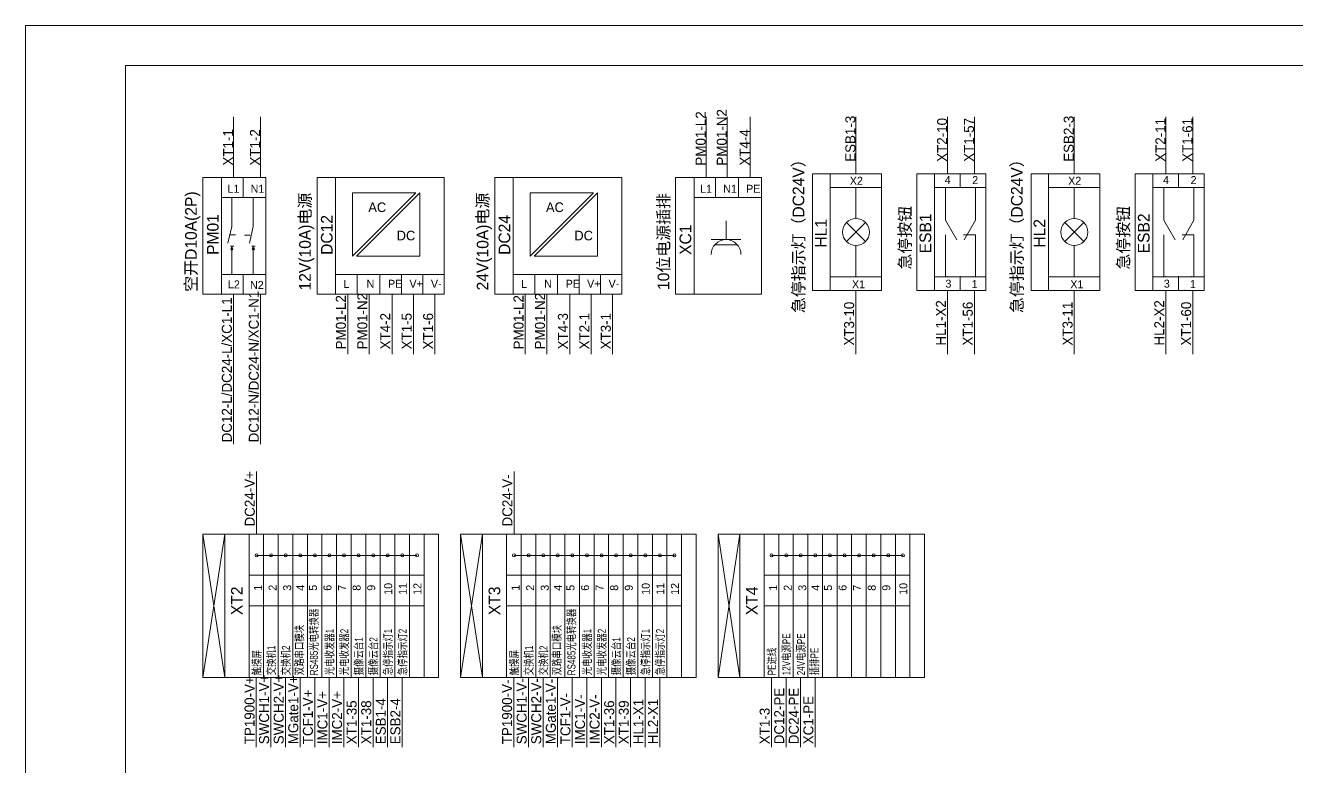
# Model space of a CAD drawing. Header units: millimetres. Extents: x 50707 to 103787, y 61252 to 127312.
# Drawn here: x 50707 to 52827, y 62815 to 64052 of the extents above; entities that cross this region are included whole.
import ezdxf
from ezdxf.enums import TextEntityAlignment as Align

# ---------------------------------------------------------------- set-up
doc = ezdxf.new("R2010")
doc.units = ezdxf.units.MM
doc.header["$LTSCALE"] = 10
doc.header["$PDSIZE"] = -5
doc.layers.get('0').update_dxf_attribs({"lineweight": 18})
for name, color, linetype, lineweight in [('1轮廓实线层', 7, 'Continuous', 18), ('2细线层', 4, 'Continuous', 18), ('图框层', 7, 'Continuous', 18)]:
    doc.layers.add(name, color=color, linetype=linetype, lineweight=lineweight)
doc.styles.add('样式 1', font='SIMYOU.TTF', dxfattribs={"width": 0.75})

msp = doc.modelspace()

# ---------------------------------------------------------------- linework, layer by layer
for p, q in [((51003.2, 63604), (51003.2, 63798.4)), ((51003.2, 63798.4), (51108.1, 63798.4)), ((51034.2, 63604), (51034.2, 63798.4)), ((51069.9, 63798.4), (51069.9, 63765.2)), ((51069.9, 63765.2), (51069.9, 63798.4)), ((51108.1, 63798.4), (51108.1, 63604)), ((51193.2, 63604), (51193.2, 63798.4)), ((51193.2, 63798.4), (51405.3, 63798.4)), ((51224.2, 63604), (51224.2, 63798.4)), ((51405.3, 63604), (51405.3, 63798.4)), ((51489.2, 63604), (51489.2, 63798.4)), ((51489.2, 63798.4), (51701.3, 63798.4)), ((51520.2, 63604), (51520.2, 63798.4)), ((51701.3, 63604), (51701.3, 63798.4)), ((51790.6, 63604), (51790.6, 63798.4)), ((51790.6, 63798.4), (51933.7, 63798.4)), ((51821.6, 63604), (51821.6, 63798.4)), ((51857.3, 63798.4), (51857.3, 63765.2)), ((51857.3, 63765.2), (51857.3, 63798.4)), ((51895.5, 63798.4), (51895.5, 63765.2)), ((51933.7, 63798.4), (51933.7, 63604)), ((51034.2, 63765.2), (51108.1, 63765.2)), ((51051.4, 63765.2), (51051.4, 63716.8)), ((51087.1, 63765.2), (51087.1, 63716.8)), ((51821.6, 63765.2), (51933.7, 63765.2)), ((51051.4, 63716.8), (51044.8, 63689.4)), ((51087.1, 63716.8), (51080.5, 63689.4)), ((51048.1, 63703.1), (51057.2, 63703.1)), ((51072.5, 63702.6), (51081.8, 63702.6)), ((51048.8, 63684.3), (51054.4, 63684.3)), ((51053.1, 63677.9), (51049.7, 63681.3)), ((51051.4, 63679.6), (51049.7, 63677.9)), ((51051.4, 63637.2), (51051.4, 63684.3)), ((51051.4, 63679.6), (51053.1, 63681.3)), ((51084.5, 63684.3), (51090.1, 63684.3)), ((51088.8, 63677.9), (51085.4, 63681.3)), ((51087.1, 63679.6), (51085.4, 63677.9)), ((51087.1, 63637.2), (51087.1, 63684.3)), ((51087.1, 63679.6), (51088.8, 63681.3)), ((51034.2, 63637.2), (51108.1, 63637.2)), ((51069.9, 63637.2), (51069.9, 63604)), ((51069.9, 63604), (51069.9, 63637.2)), ((51224.2, 63637.2), (51405.3, 63637.2)), ((51259.9, 63637.2), (51259.9, 63604)), ((51259.9, 63604), (51259.9, 63637.2)), ((51298.1, 63637.2), (51298.1, 63604)), ((51333.8, 63604), (51333.8, 63637.2)), ((51369.5, 63604), (51369.5, 63637.2)), ((51520.2, 63637.2), (51701.3, 63637.2)), ((51555.9, 63637.2), (51555.9, 63604)), ((51555.9, 63604), (51555.9, 63637.2)), ((51594.1, 63637.2), (51594.1, 63604)), ((51629.8, 63604), (51629.8, 63637.2)), ((51665.5, 63604), (51665.5, 63637.2)), ((51108.1, 63604), (51003.2, 63604)), ((51405.3, 63604), (51193.2, 63604)), ((51701.3, 63604), (51489.2, 63604)), ((51933.7, 63604), (51790.6, 63604))]:
    msp.add_line(p, q)
at = {"layer": '1轮廓实线层'}
for p, q in [((51054.3, 63798.4), (51054.3, 63899.9)), ((51099.2, 63798.4), (51099.2, 63899.9)), ((51841.7, 63798.4), (51841.7, 63899.9)), ((51876.8, 63798.4), (51876.8, 63899.9)), ((51915, 63798.4), (51915, 63899.9)), ((52091.1, 63804.8), (52091.1, 63899.9)), ((52243.9, 63804.8), (52243.9, 63899.9)), ((52288.8, 63804.8), (52288.8, 63899.9)), ((52454.9, 63804.8), (52454.9, 63899.9)), ((52607.7, 63804.8), (52607.7, 63899.9)), ((52652.6, 63804.8), (52652.6, 63899.9)), ((51003.2, 63604), (51003.2, 63798.4)), ((51193.2, 63604), (51193.2, 63798.4)), ((51489.2, 63604), (51489.2, 63798.4)), ((51790.6, 63604), (51790.6, 63798.4)), ((52133.9, 63804.8), (52019, 63804.8)), ((52019, 63610.4), (52019, 63804.8)), ((52048.3, 63610.4), (52048.3, 63804.8)), ((52133.9, 63610.4), (52133.9, 63804.8)), ((52307.7, 63804.8), (52192.8, 63804.8)), ((52192.8, 63610.4), (52192.8, 63804.8)), ((52222.2, 63610.4), (52222.2, 63804.8)), ((52265, 63781.8), (52265, 63804.8)), ((52307.7, 63804.8), (52307.7, 63610.4)), ((52497.7, 63804.8), (52382.8, 63804.8)), ((52382.8, 63610.4), (52382.8, 63804.8)), ((52412.1, 63610.4), (52412.1, 63804.8)), ((52497.7, 63610.4), (52497.7, 63804.8)), ((52671.5, 63804.8), (52556.6, 63804.8)), ((52556.6, 63610.4), (52556.6, 63804.8)), ((52586, 63610.4), (52586, 63804.8)), ((52628.8, 63781.8), (52628.8, 63804.8)), ((52671.5, 63804.8), (52671.5, 63610.4)), ((52048.3, 63781.8), (52133.9, 63781.8)), ((52091.1, 63730.1), (52091.1, 63781.8)), ((52222.2, 63781.8), (52307.7, 63781.8)), ((52240.4, 63781.8), (52240.4, 63727.2)), ((52274.8, 63781.8), (52307.7, 63781.8)), ((52290.5, 63781.8), (52290.5, 63727.2)), ((52412.1, 63781.8), (52497.7, 63781.8)), ((52454.9, 63730.1), (52454.9, 63781.8)), ((52586, 63781.8), (52671.5, 63781.8)), ((52604.2, 63781.8), (52604.2, 63727.2)), ((52638.6, 63781.8), (52671.5, 63781.8)), ((52654.3, 63781.8), (52654.3, 63727.2)), ((51252.3, 63667.6), (51357.9, 63773.1)), ((51258.8, 63667.6), (51364.3, 63773.1)), ((51548.3, 63667.6), (51653.9, 63773.1)), ((51554.8, 63667.6), (51660.3, 63773.1)), ((51874.7, 63695), (51874.7, 63726.6)), ((52107, 63723.5), (52075.2, 63691.7)), ((52075.2, 63723.5), (52107, 63691.7)), ((52240.4, 63727.2), (52259.2, 63694.7)), ((52290.5, 63727.2), (52271.7, 63694.7)), ((52470.8, 63723.5), (52439, 63691.7)), ((52439, 63723.5), (52470.8, 63691.7)), ((52604.2, 63727.2), (52623, 63694.7)), ((52654.3, 63727.2), (52635.5, 63694.7)), ((51899.6, 63695), (51849.8, 63695)), ((52240.4, 63703), (52240.4, 63633.3)), ((52290.5, 63703), (52270.6, 63703)), ((52290.5, 63703), (52290.5, 63633.3)), ((52604.2, 63703), (52604.2, 63633.3)), ((52654.3, 63703), (52634.4, 63703)), ((52654.3, 63703), (52654.3, 63633.3)), ((51855.8, 63686.3), (51893.6, 63686.3)), ((52091.1, 63633.3), (52091.1, 63685.1)), ((52454.9, 63633.3), (52454.9, 63685.1)), ((52048.3, 63633.3), (52133.9, 63633.3)), ((52307.7, 63633.3), (52222.2, 63633.3)), ((52265, 63610.4), (52265, 63633.3)), ((52412.1, 63633.3), (52497.7, 63633.3)), ((52671.5, 63633.3), (52586, 63633.3)), ((52628.8, 63610.4), (52628.8, 63633.3)), ((52133.9, 63610.4), (52019, 63610.4)), ((52091.1, 63610.4), (52091.1, 63504)), ((52307.7, 63610.4), (52192.8, 63610.4)), ((52243.9, 63610.4), (52243.9, 63504)), ((52288.8, 63610.4), (52288.8, 63504)), ((52497.7, 63610.4), (52382.8, 63610.4)), ((52454.9, 63610.4), (52454.9, 63504)), ((52671.5, 63610.4), (52556.6, 63610.4)), ((52607.7, 63610.4), (52607.7, 63504)), ((52652.6, 63610.4), (52652.6, 63504)), ((51054.3, 63604), (51054.3, 63354)), ((51099.2, 63604), (51099.2, 63354)), ((51244.3, 63604), (51244.3, 63504)), ((51280, 63604), (51280, 63504)), ((51318.2, 63604), (51318.2, 63504)), ((51353.9, 63604), (51353.9, 63504)), ((51389.6, 63604), (51389.6, 63504)), ((51540.2, 63604), (51540.2, 63504)), ((51576, 63604), (51576, 63504)), ((51614.2, 63604), (51614.2, 63504)), ((51649.9, 63604), (51649.9, 63504)), ((51685.6, 63604), (51685.6, 63504)), ((51092.4, 63204.4), (51092.4, 63308.5)), ((51521.5, 63204.4), (51521.5, 63308.5)), ((51003.2, 63204.4), (51039.7, 62965.2)), ((51003.2, 62965.2), (51039.7, 63204.4)), ((51003.2, 63204.4), (51395.8, 63204.4)), ((51039.7, 62965.2), (51039.7, 63204.4)), ((51079.9, 63204.4), (51079.9, 62965.2)), ((51079.9, 63204.4), (51079.9, 62965.2)), ((51104.2, 63204.4), (51104.2, 62965.2)), ((51128.5, 63204.4), (51128.5, 62965.2)), ((51152.8, 63204.4), (51152.8, 62965.2)), ((51177.1, 63204.4), (51177.1, 62965.2)), ((51201.4, 63204.4), (51201.4, 62965.2)), ((51225.7, 63204.4), (51225.7, 62965.2)), ((51250, 63204.4), (51250, 62965.2)), ((51274.3, 63204.4), (51274.3, 62965.2)), ((51298.6, 63204.4), (51298.6, 62965.2)), ((51322.9, 63204.4), (51322.9, 62965.2)), ((51347.2, 63204.4), (51347.2, 62965.2)), ((51371.5, 63204.4), (51371.5, 62965.2)), ((51395.8, 63204.4), (51395.8, 62965.2)), ((51432.3, 63204.4), (51468.7, 62965.2)), ((51432.3, 62965.2), (51468.7, 63204.4)), ((51432.3, 63204.4), (51824.9, 63204.4)), ((51468.7, 62965.2), (51468.7, 63204.4)), ((51509, 63204.4), (51509, 62965.2)), ((51509, 63204.4), (51509, 62965.2)), ((51533.3, 63204.4), (51533.3, 62965.2)), ((51557.6, 63204.4), (51557.6, 62965.2)), ((51581.9, 63204.4), (51581.9, 62965.2)), ((51606.2, 63204.4), (51606.2, 62965.2)), ((51630.5, 63204.4), (51630.5, 62965.2)), ((51654.8, 63204.4), (51654.8, 62965.2)), ((51679.1, 63204.4), (51679.1, 62965.2)), ((51703.4, 63204.4), (51703.4, 62965.2)), ((51727.7, 63204.4), (51727.7, 62965.2)), ((51752, 63204.4), (51752, 62965.2)), ((51776.3, 63204.4), (51776.3, 62965.2)), ((51800.6, 63204.4), (51800.6, 62965.2)), ((51824.9, 63204.4), (51824.9, 62965.2)), ((51861.4, 63204.4), (51897.8, 62965.2)), ((51861.4, 62965.2), (51897.8, 63204.4)), ((51861.4, 63204.4), (52205.4, 63204.4)), ((51897.8, 62965.2), (51897.8, 63204.4)), ((51938.1, 63204.4), (51938.1, 62965.2)), ((51938.1, 63204.4), (51938.1, 62965.2)), ((51962.4, 63204.4), (51962.4, 62965.2)), ((51986.7, 63204.4), (51986.7, 62965.2)), ((52011, 63204.4), (52011, 62965.2)), ((52035.3, 63204.4), (52035.3, 62965.2)), ((52059.6, 63204.4), (52059.6, 62965.2)), ((52083.9, 63204.4), (52083.9, 62965.2)), ((52108.2, 63204.4), (52108.2, 62965.2)), ((52132.5, 63204.4), (52132.5, 62965.2)), ((52156.8, 63204.4), (52156.8, 62965.2)), ((52181.1, 63204.4), (52181.1, 62965.2)), ((52205.4, 63204.4), (52205.4, 62965.2)), ((51092.4, 63168.9), (51359.7, 63168.9)), ((51521.5, 63168.9), (51788.8, 63168.9)), ((51950.6, 63168.9), (52169.3, 63168.9)), ((51039.7, 63159.6), (51039.7, 62965.2)), ((51039.7, 63159.6), (51039.7, 62965.2)), ((51468.7, 63159.6), (51468.7, 62965.2)), ((51468.7, 63159.6), (51468.7, 62965.2)), ((51897.8, 63159.6), (51897.8, 62965.2)), ((51897.8, 63159.6), (51897.8, 62965.2)), ((51371.5, 63135.9), (51079.9, 63135.9)), ((51800.6, 63135.9), (51509, 63135.9)), ((52181.1, 63135.9), (51938.1, 63135.9)), ((51079.9, 63084.8), (51371.5, 63084.8)), ((51509, 63084.8), (51800.6, 63084.8)), ((51938.1, 63084.8), (52181.1, 63084.8)), ((51395.8, 62965.2), (51003.2, 62965.2)), ((51092.1, 62965.2), (51092.1, 62849)), ((51092.1, 62965.2), (51092.1, 62849)), ((51116.4, 62965.2), (51116.4, 62849)), ((51116.4, 62965.2), (51116.4, 62849)), ((51140.7, 62965.2), (51140.7, 62849)), ((51140.7, 62965.2), (51140.7, 62849)), ((51165, 62965.2), (51165, 62849)), ((51165, 62965.2), (51165, 62849)), ((51189.3, 62965.2), (51189.3, 62849)), ((51189.3, 62965.2), (51189.3, 62849)), ((51213.6, 62965.2), (51213.6, 62849)), ((51213.6, 62965.2), (51213.6, 62849)), ((51237.9, 62965.2), (51237.9, 62849)), ((51237.9, 62965.2), (51237.9, 62849)), ((51262.2, 62965.2), (51262.2, 62849)), ((51262.2, 62965.2), (51262.2, 62849)), ((51286.5, 62965.2), (51286.5, 62849)), ((51286.5, 62965.2), (51286.5, 62849)), ((51310.8, 62965.2), (51310.8, 62849)), ((51310.8, 62965.2), (51310.8, 62849)), ((51335.1, 62965.2), (51335.1, 62849)), ((51335.1, 62965.2), (51335.1, 62849)), ((51824.9, 62965.2), (51432.3, 62965.2)), ((51521.2, 62965.2), (51521.2, 62849)), ((51521.2, 62965.2), (51521.2, 62849)), ((51545.5, 62965.2), (51545.5, 62849)), ((51545.5, 62965.2), (51545.5, 62849)), ((51569.8, 62965.2), (51569.8, 62849)), ((51569.8, 62965.2), (51569.8, 62849)), ((51594.1, 62965.2), (51594.1, 62849)), ((51594.1, 62965.2), (51594.1, 62849)), ((51618.4, 62965.2), (51618.4, 62849)), ((51618.4, 62965.2), (51618.4, 62849)), ((51642.7, 62965.2), (51642.7, 62849)), ((51642.7, 62965.2), (51642.7, 62849)), ((51667, 62965.2), (51667, 62849)), ((51667, 62965.2), (51667, 62849)), ((51691.3, 62965.2), (51691.3, 62849)), ((51691.3, 62965.2), (51691.3, 62849)), ((51715.6, 62965.2), (51715.6, 62849)), ((51715.6, 62965.2), (51715.6, 62849)), ((51739.9, 62965.2), (51739.9, 62849)), ((51739.9, 62965.2), (51739.9, 62849)), ((51764.2, 62965.2), (51764.2, 62849)), ((51764.2, 62965.2), (51764.2, 62849)), ((52205.4, 62965.2), (51861.4, 62965.2)), ((51950.3, 62965.2), (51950.3, 62849)), ((51950.3, 62965.2), (51950.3, 62849)), ((51974.6, 62965.2), (51974.6, 62849)), ((51974.6, 62965.2), (51974.6, 62849)), ((51998.9, 62965.2), (51998.9, 62849)), ((51998.9, 62965.2), (51998.9, 62849)), ((52023.2, 62965.2), (52023.2, 62849)), ((52023.2, 62965.2), (52023.2, 62849))]:
    msp.add_line(p, q, dxfattribs=at)
for points in [[(51252.3, 63773.1), (51357.9, 63773.1)], [(51252.3, 63667.6), (51252.3, 63773.1)], [(51364.3, 63773.1), (51364.3, 63667.6), (51258.8, 63667.6)], [(51548.3, 63773.1), (51653.9, 63773.1)], [(51548.3, 63667.6), (51548.3, 63773.1)], [(51660.3, 63773.1), (51660.3, 63667.6), (51554.8, 63667.6)]]:
    msp.add_lwpolyline(points, dxfattribs=at)
for points in [[(51003.2, 62965.2), (51003.2, 63204.4), (51039.7, 63204.4), (51039.7, 62965.2)], [(51432.3, 62965.2), (51432.3, 63204.4), (51468.7, 63204.4), (51468.7, 62965.2)], [(51861.4, 62965.2), (51861.4, 63204.4), (51897.8, 63204.4), (51897.8, 62965.2)]]:
    msp.add_lwpolyline(points, close=True, dxfattribs=at)
for centre, radius in [((52091.1, 63707.6), 22.5), ((52454.9, 63707.6), 22.5), ((51092.4, 63168.9), 2.5), ((51116.7, 63168.9), 2.5), ((51141, 63168.9), 2.5), ((51165.3, 63168.9), 2.5), ((51189.6, 63168.9), 2.5), ((51213.9, 63168.9), 2.5), ((51238.2, 63168.9), 2.5), ((51262.5, 63168.9), 2.5), ((51286.8, 63168.9), 2.5), ((51311.1, 63168.9), 2.5), ((51335.4, 63168.9), 2.5), ((51359.7, 63168.9), 2.5), ((51521.5, 63168.9), 2.5), ((51545.8, 63168.9), 2.5), ((51570.1, 63168.9), 2.5), ((51594.4, 63168.9), 2.5), ((51618.7, 63168.9), 2.5), ((51643, 63168.9), 2.5), ((51667.3, 63168.9), 2.5), ((51691.6, 63168.9), 2.5), ((51715.9, 63168.9), 2.5), ((51740.2, 63168.9), 2.5), ((51764.5, 63168.9), 2.5), ((51788.8, 63168.9), 2.5), ((51950.6, 63168.9), 2.5), ((51974.9, 63168.9), 2.5), ((51999.2, 63168.9), 2.5), ((52023.5, 63168.9), 2.5), ((52047.8, 63168.9), 2.5), ((52072.1, 63168.9), 2.5), ((52096.4, 63168.9), 2.5), ((52120.7, 63168.9), 2.5), ((52145, 63168.9), 2.5), ((52169.3, 63168.9), 2.5)]:
    msp.add_circle(centre, radius, dxfattribs=at)
msp.add_arc((51874.7, 63670.1), 24.9, 0, 180, dxfattribs=at)
for p in [(52243.6, 63633.3), (52265, 63633.3), (52286.3, 63633.3), (52607.4, 63633.3), (52628.8, 63633.3), (52650.2, 63633.3), (52274.4, 63610.4), (52274.4, 63610.4), (52638.2, 63610.4), (52638.2, 63610.4)]:
    msp.add_point(p, dxfattribs=at)
at = {"layer": '2细线层'}
for p in [(50707.4, 61252), (54667.4, 64052)]:
    msp.add_line(p, (50707.4, 64052), dxfattribs=at)
at = {"layer": '图框层'}
for p in [(50874.1, 61318.6), (54600.7, 63985.3)]:
    msp.add_line(p, (50874.1, 63985.3), dxfattribs=at)

# ---------------------------------------------------------------- texts
at = {"layer": '1轮廓实线层', "style": '样式 1'}
for s, height, p in [('PM01-L2', 16.67, (51840.7, 63818.4)), ('PM01-N2', 16.67, (51875.9, 63818.4)), ('ESB1-3', 16.67, (52090.2, 63824.7)), ('XT2-10', 16.67, (52243, 63824.7)), ('XT1-57', 16.67, (52287.9, 63824.7)), ('ESB2-3', 16.67, (52454, 63824.7)), ('XT2-11', 16.67, (52606.8, 63824.7)), ('XT1-61', 16.67, (52651.7, 63824.7)), ('XT1-1', 16.67, (51053.4, 63818.4)), ('XT1-2', 16.67, (51098.2, 63818.4)), ('XT4-4', 16.67, (51914.1, 63818.4)), ('PM01', 19.44, (51029.3, 63669.6)), ('DC12', 19.44, (51219.2, 63669.6)), ('DC24', 19.44, (51515.2, 63669.6)), ('XC1', 19.44, (51816.7, 63669.6)), ('DC12-N/DC24-N/XC1-N1', 16.667, (51096.2, 63357.2)), ('DC12-L/DC24-L/XC1-L1', 16.667, (51051.3, 63357.2)), ('PM01-L2', 16.67, (51241.3, 63512.1)), ('PM01-N2', 16.67, (51277, 63512.1)), ('PM01-L2', 16.67, (51537.3, 63512.1)), ('PM01-N2', 16.67, (51573, 63512.1)), ('XT3-10', 16.67, (52088.1, 63518.5)), ('HL1-X2', 16.67, (52241, 63518.5)), ('XT1-56', 16.67, (52285.8, 63518.5)), ('XT3-11', 16.67, (52452, 63518.5)), ('HL2-X2', 16.67, (52604.8, 63518.5)), ('XT1-60', 16.67, (52649.6, 63518.5)), ('XT4-2', 16.67, (51315.2, 63512.1)), ('XT1-5', 16.67, (51351, 63512.1)), ('XT1-6', 16.67, (51386.7, 63512.1)), ('XT4-3', 16.67, (51611.2, 63512.1)), ('XT2-1', 16.67, (51646.9, 63512.1)), ('XT3-1', 16.67, (51682.7, 63512.1)), ('DC24-V+', 16.67, (51089.5, 63217)), ('DC24-V-', 16.67, (51518.6, 63217)), ('1', 13.3, (51101.7, 63109.9)), ('2', 13.3, (51125.9, 63109.9)), ('3', 13.3, (51150.2, 63109.9)), ('4', 13.3, (51172.3, 63109.9)), ('5', 13.3, (51193.1, 63109.9)), ('6', 13.3, (51217.3, 63109.9)), ('7', 13.3, (51241.6, 63109.9)), ('8', 13.3, (51265.9, 63109.9)), ('9', 13.3, (51290.2, 63109.9)), ('10', 13.33, (51318.5, 63103.1)), ('11', 13.33, (51342.8, 63103.1)), ('12', 13.33, (51367.1, 63103.1)), ('1', 13.3, (51530.7, 63109.9)), ('2', 13.3, (51555, 63109.9)), ('3', 13.3, (51579.3, 63109.9)), ('4', 13.3, (51601.3, 63109.9)), ('5', 13.3, (51622.1, 63109.9)), ('6', 13.3, (51646.4, 63109.9)), ('7', 13.3, (51670.7, 63109.9)), ('8', 13.3, (51695, 63109.9)), ('9', 13.3, (51719.3, 63109.9)), ('10', 13.33, (51747.6, 63103.1)), ('11', 13.33, (51771.9, 63103.1)), ('12', 13.33, (51796.2, 63103.1)), ('1', 13.3, (51959.8, 63109.9)), ('2', 13.3, (51984.1, 63109.9)), ('3', 13.3, (52008.4, 63109.9)), ('4', 13.3, (52030.4, 63109.9)), ('5', 13.3, (52051.2, 63109.9)), ('6', 13.3, (52075.5, 63109.9)), ('7', 13.3, (52099.8, 63109.9)), ('8', 13.3, (52124.1, 63109.9)), ('9', 13.3, (52148.3, 63109.9)), ('10', 13.33, (52176.7, 63103.1)), ('TP1900-V+', 16.67, (51089.1, 62854.1)), ('SWCH1-V+', 16.67, (51113.4, 62854.1)), ('SWCH2-V+', 16.67, (51137.7, 62854.1)), ('MGate1-V+', 16.67, (51162, 62854.1)), ('TP1900-V-', 16.67, (51518.2, 62854.1)), ('SWCH1-V-', 16.67, (51542.5, 62854.1)), ('SWCH2-V-', 16.67, (51566.8, 62854.1)), ('MGate1-V-', 16.67, (51591.1, 62854.1)), ('TCF1-V+', 16.67, (51186.3, 62854.1)), ('IMC1-V+', 16.67, (51210.6, 62854.1)), ('IMC2-V+', 16.67, (51234.9, 62854.1)), ('ESB1-4', 16.67, (51307.8, 62854.1)), ('ESB2-4', 16.67, (51332.1, 62854.1)), ('TCF1-V-', 16.67, (51615.4, 62854.1)), ('IMC1-V-', 16.67, (51639.7, 62854.1)), ('IMC2-V-', 16.67, (51664, 62854.1)), ('HL1-X1', 16.67, (51736.9, 62854.1)), ('HL2-X1', 16.67, (51761.2, 62854.1)), ('DC12-PE', 16.67, (51971.6, 62854.1)), ('DC24-PE', 16.67, (51995.9, 62854.1)), ('XC1-PE', 16.67, (52020.2, 62854.1)), ('XT1-35', 16.67, (51259.2, 62854.1)), ('XT1-38', 16.67, (51283.5, 62854.1)), ('XT1-36', 16.67, (51688.3, 62854.1)), ('XT1-39', 16.67, (51712.6, 62854.1)), ('XT1-3', 16.67, (51947.3, 62854.1))]:
    msp.add_text(s, height=height, rotation=90, dxfattribs=at).set_placement(p)
for s, height, p in [('急停指示灯（DC24V）', 19.444, (52005.1, 63707.4)), ('急停指示灯（DC24V）', 19.444, (52368.9, 63707.4)), ('空开D10A(2P)', 19.44, (50992.9, 63691.8)), ('12V(10A)电源', 19.44, (51182.8, 63691.8)), ('24V(10A)电源', 19.44, (51478.8, 63691.8)), ('10位电源插排', 19.44, (51780.2, 63691.8)), ('急停按钮', 19.44, (52182.5, 63698.2)), ('ESB1', 19.44, (52216.5, 63705.5)), ('急停按钮', 19.44, (52546.3, 63698.2)), ('ESB2', 19.44, (52580.3, 63705.5)), ('HL1', 19.44, (52042.6, 63705.5)), ('HL2', 19.44, (52406.5, 63705.5)), ('XT2', 19.44, (51069.4, 63093.1)), ('XT3', 19.44, (51498.5, 63093.1)), ('XT4', 19.44, (51927.5, 63093.1))]:
    msp.add_text(s, height=height, rotation=90, dxfattribs=at).set_placement(p, align=Align.CENTER)
for s, height, p in [('X2', 13.33, (52080.9, 63786.5)), ('4', 13.3, (52239, 63787.8)), ('2', 13.3, (52284.9, 63787.6)), ('X2', 13.33, (52444.7, 63786.5)), ('4', 13.3, (52602.8, 63787.8)), ('2', 13.3, (52648.7, 63787.6)), ('L1', 13.33, (51044.1, 63773.1)), ('N1', 13.33, (51082.6, 63773.1)), ('L1', 13.33, (51831.5, 63773.1)), ('N1', 13.33, (51870, 63773.1)), ('PE', 13.33, (51908.2, 63773.1)), ('AC', 16, (51278.7, 63741)), ('AC', 16, (51574.7, 63741)), ('DC', 16, (51326, 63693.8)), ('DC', 16, (51622, 63693.8)), ('L', 13.3, (51237.2, 63614.4)), ('N', 13.3, (51275.8, 63614.8)), ('PE', 13.33, (51311.5, 63614.8)), ('V+', 13.33, (51347.2, 63614.8)), ('V-', 13.33, (51383, 63614.8)), ('L', 13.3, (51533.2, 63614.4)), ('N', 13.3, (51571.8, 63614.8)), ('PE', 13.33, (51607.5, 63614.8)), ('V+', 13.33, (51643.2, 63614.8)), ('V-', 13.33, (51679, 63614.8)), ('3', 13.3, (52240.3, 63615)), ('1', 13.3, (52283.9, 63614.3)), ('3', 13.3, (52604.1, 63615)), ('1', 13.3, (52647.7, 63614.3)), ('L2', 13.33, (51044.8, 63613.8)), ('N2', 13.33, (51081.6, 63612.9)), ('X1', 13.33, (52084.5, 63613.9)), ('X1', 13.33, (52448.3, 63613.9))]:
    msp.add_text(s, height=height, dxfattribs=at).set_placement(p)
at = {"layer": '1轮廓实线层', "style": '样式 1', "width": 0.75}
for s, p in [('RS485光电转换器', (51194.7, 62969.1)), ('RS485光电转换器', (51623.8, 62969.1)), ('双路串口模块', (51170.4, 62969.1)), ('光电收发器1', (51220.9, 62969.1)), ('光电收发器2', (51245.2, 62969.1)), ('急停指示灯1', (51318.1, 62969.1)), ('急停指示灯2', (51342.4, 62969.1)), ('双路串口模块', (51599.5, 62969.1)), ('光电收发器1', (51650, 62969.1)), ('光电收发器2', (51674.3, 62969.1)), ('急停指示灯1', (51747.2, 62969.1)), ('急停指示灯2', (51771.5, 62969.1)), ('12V电源PE', (51981.9, 62969.1)), ('24V电源PE', (52006.2, 62969.1)), ('交换机1', (51123.7, 62969.1)), ('交换机2', (51148, 62969.1)), ('摄像云台1', (51269.5, 62969.1)), ('摄像云台2', (51293.8, 62969.1)), ('交换机1', (51552.8, 62969.1)), ('交换机2', (51577.1, 62969.1)), ('摄像云台1', (51698.6, 62969.1)), ('摄像云台2', (51722.9, 62969.1)), ('PE进线', (51957.6, 62969.1)), ('插排PE', (52028.6, 62969.1)), ('触摸屏', (51099.4, 62969.1)), ('触摸屏', (51528.5, 62969.1))]:
    msp.add_text(s, height=13.33, rotation=90, dxfattribs=at).set_placement(p)

doc.saveas('drawing.dxf')
